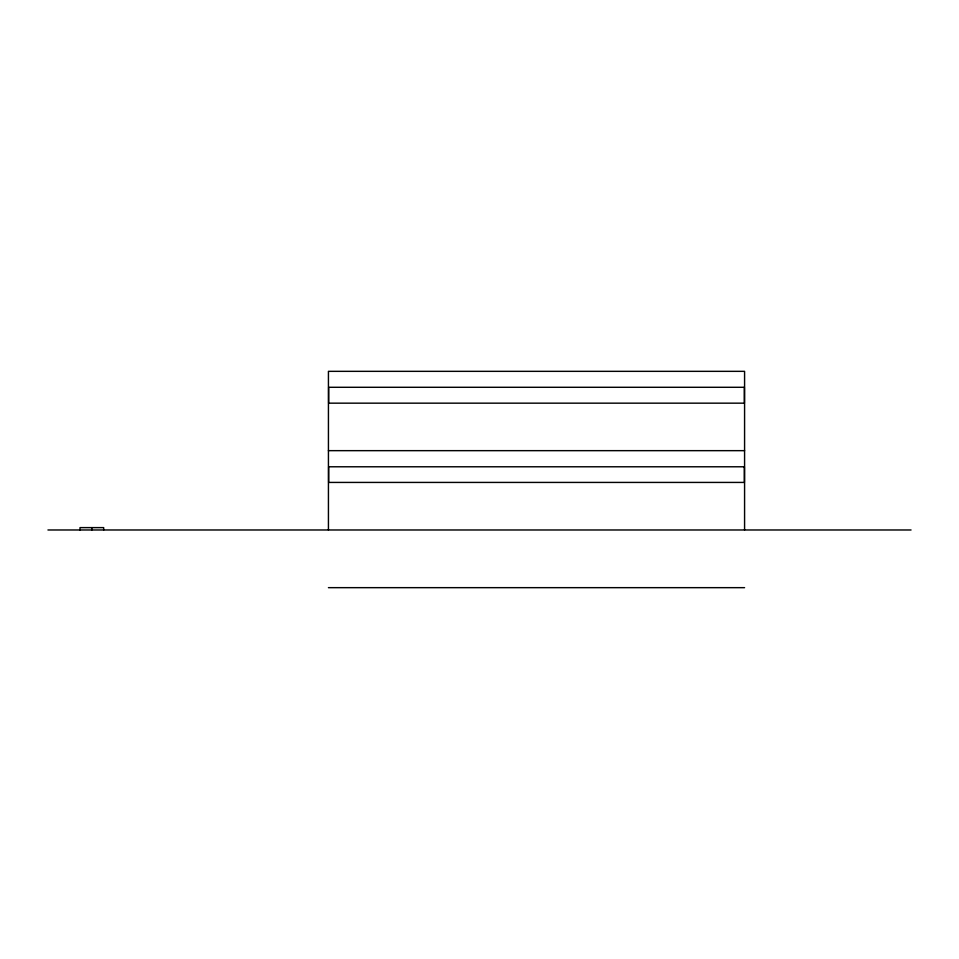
<?xml version="1.0" encoding="UTF-8"?>
<svg xmlns="http://www.w3.org/2000/svg" width="959" height="959" viewBox="0 0 959 959"><rect width="100%" height="100%" fill="white"/><g stroke="black" fill="none" stroke-linecap="round" stroke-linejoin="round"><path stroke-width="1.44" d="M328.434 450.658L744.58 450.658M47.95 529.979L911.05 529.979M328.434 587.663L744.58 587.663M744.58 529.979L744.58 371.337L328.434 371.337L328.434 529.979M103.68 529.979L103.68 527.618L80.017 527.618L80.017 529.979M91.848 527.618L91.848 529.979M744.364 387.292L328.673 387.292L328.673 403.164L744.364 403.164L744.364 387.292M744.364 466.781L328.673 466.781L328.673 482.425L744.364 482.425L744.364 466.781"/></g></svg>
